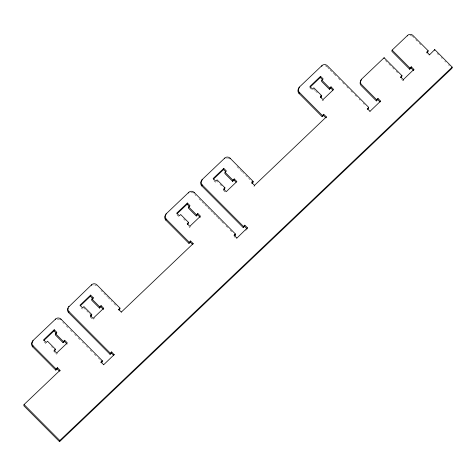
<?xml version="1.0" encoding="UTF-8"?>
<svg xmlns="http://www.w3.org/2000/svg" width="476" height="476" viewBox="0 0 476 476"><rect width="100%" height="100%" fill="white"/><g stroke="black" fill="none" stroke-linecap="round" stroke-linejoin="round"><path stroke-width="0.36" stroke-dasharray="2.38 1.78" d="M254.238 186.205L254.172 186.497L253.845 186.17M327.042 66.628L326.994 66.848A3.737 3.647 12.6 0 0 323.597 65.789M413.674 37.628L412.728 36.313M402.494 80.26L402.982 80.753L403.083 80.313M57.459 353.192L56.394 354.209L53.776 351.574M94.92 317.546L92.79 319.575L90.172 316.939M190.62 226.487L189.555 227.498L188.508 226.445M323.787 99.776L322.722 100.787L321.675 99.734M245.586 230.521L247.181 229.004M402.982 80.753L403.648 80.117M437.063 53.348L438.604 54.895M441.169 57.477L442.192 58.506M444.757 61.089L445.78 62.118M448.344 64.7L449.374 65.736M415.709 39.675L417.226 41.204M419.261 43.251L420.784 44.78M426.883 53.526L427.21 53.859M428.025 54.681L428.352 55.008M385.387 60.434L388.446 63.51M388.952 64.028L392.016 67.104M392.522 67.616L394.051 69.157M396.091 71.21L397.621 72.751M401.351 79.105L401.673 79.438M327.512 67.366L329.582 69.454M330.1 69.972L333.724 73.619M334.241 74.143L336.312 76.225M338.382 78.308L340.453 80.396M342.524 82.479L344.594 84.561M346.665 86.644L348.218 88.209M350.806 90.815L352.359 92.38M354.947 94.98L356.5 96.545M359.088 99.151L360.124 100.192M363.23 103.322L364.265 104.363M313.589 88.988L315.16 90.571M315.683 91.094L318.295 93.73M309.638 87.626L312.256 90.256M237 166.612L240.856 170.485M241.338 170.973L242.296 171.943M242.778 172.425L243.742 173.395M245.67 175.335L250.001 179.69M216.824 181.064L217.871 182.118M219.96 184.224L222.054 186.33M213.92 180.755L215.491 182.332M223.339 190.233L225.957 192.863M194.862 194.601L195.898 195.642M199.004 198.766L212.986 212.837M213.504 213.355L217.127 217.002M217.645 217.526L221.269 221.173M221.786 221.691L223.857 223.78M225.927 225.862L227.998 227.945M230.069 230.027L232.139 232.115M234.733 237.328L235.061 237.661M183.563 218.859L185.134 220.442M177.001 214.86L179.095 216.967M100.954 290.414L102.394 291.871M103.839 293.323L107.689 297.197M108.171 297.684L109.617 299.136M111.063 300.588L112.021 301.558M113.948 303.498L116.834 306.401M83.657 307.776L89.94 314.095M81.283 307.99L82.33 309.043M62.737 322.353L63.772 323.394M66.36 326L67.913 327.559M70.502 330.165L72.054 331.73M74.643 334.336L76.196 335.895M78.266 337.984L79.819 339.543M82.407 342.149L83.443 343.19M86.549 346.32L87.584 347.361M90.172 349.967L91.725 351.526M94.313 354.132L95.866 355.697M98.461 358.303L99.496 359.344M51.45 346.623L52.491 347.676M44.363 342.095L45.928 343.678M190.811 192.453A3.737 3.647 12.6 0 1 193.31 193.119M57.269 319.212A3.737 3.647 12.6 0 1 60.143 319.83M92.856 285.088A3.737 3.647 12.6 0 1 93.225 284.999M94.754 285.029A3.737 3.647 12.6 0 1 96.372 285.826M226.017 158.377A3.737 3.647 12.6 0 1 226.386 158.288M227.54 158.252A3.737 3.647 12.6 0 1 228.635 158.556M410.032 35.486A3.737 3.647 12.6 0 1 412.662 36.61"/><path stroke-width="0.71" d="M32.779 341.56L33.011 340.536L55.65 318.991A3.737 3.647 12.6 0 1 60.928 319.093L102.346 360.772L102.084 361.95L101.168 362.819M59.851 371.054L60.018 370.322L57.4 367.686L57.138 368.864L55.805 370.132L32.701 346.873L32.963 345.701A3.737 3.647 12.6 0 1 33.011 340.536M60.018 370.322L24.062 404.535L23.8 405.707L59.548 441.686L451.938 68.312L452.2 67.14L434.761 49.587L429.37 54.954M55.502 319.652L55.65 318.991M43.846 340.536L53.966 330.909L54.228 329.731L56.846 332.367L55.513 333.634L55.252 334.807L63.1 342.708L64.433 341.441L64.694 340.263L67.306 342.898L56.656 353.031L54.038 350.401L55.371 349.134L47.523 341.232L46.19 342.5L43.578 339.87L54.228 329.731M60.815 319.604L60.928 319.093M55.371 349.134L55.109 350.306L54.222 351.151M68.865 306.764L91.6 284.779A3.737 3.647 12.6 0 1 96.884 284.88L119.988 308.133L119.726 309.311L118.893 310.102M55.805 370.132L56.067 368.954L57.4 367.686M114.216 354.834L111.664 351.907L111.402 353.079L110.069 354.346L68.657 312.667L68.919 311.488A3.737 3.647 12.6 0 1 68.966 306.324M63.1 342.708L63.362 341.53L64.694 340.263M91.469 285.368L91.6 284.779M90.363 296.274L90.63 295.096L93.242 297.732L92.981 298.904L90.363 296.274L80.242 305.901M59.548 441.686L59.809 440.514L452.2 67.14M93.242 297.732L91.91 298.999L91.648 300.172L99.496 308.073L100.829 306.806L101.091 305.628L103.709 308.264L103.447 309.436M90.618 316.516L91.505 315.671L91.767 314.499L83.925 306.603L82.592 307.871L79.974 305.235L90.63 295.096M99.496 308.073L99.758 306.895L101.091 305.628M100.912 362.48L102.346 360.772M103.595 364.818L114.282 354.537M118.625 309.549L119.988 308.133M110.069 354.346L110.337 353.174L111.664 351.907M121.237 312.179L193.179 243.611L190.567 240.981L189.234 242.248L188.972 243.42L165.862 220.168A3.737 3.647 12.6 0 1 165.47 215.503M166.041 214.414L166.172 213.825L188.811 192.286A3.737 3.647 12.6 0 1 194.089 192.381L235.507 234.067L235.245 235.239L234.412 236.031M165.862 220.168L166.124 218.99A3.737 3.647 12.6 0 1 166.172 213.825M188.645 193.018L188.811 192.286M177.012 213.825L187.127 204.198L187.395 203.026L190.007 205.656L188.674 206.923L188.413 208.095L196.261 215.997L197.594 214.73L197.855 213.551L200.473 216.187L189.817 226.32L187.205 223.69L188.538 222.423L180.69 214.527L179.357 215.795L176.739 213.159L187.395 203.026M193.976 192.899L194.089 192.381M188.538 222.423L188.27 223.601L187.383 224.44M201.895 180.642L202.127 179.613L224.767 158.074A3.737 3.647 12.6 0 1 230.045 158.169L253.149 181.427L252.887 182.6L252.054 183.391M247.347 228.266L247.443 227.825L244.831 225.196L244.569 226.368L243.236 227.635L201.818 185.955L202.08 184.777A3.737 3.647 12.6 0 1 202.127 179.613M188.972 243.42L190.299 242.153L190.567 240.981M196.261 215.997L196.523 214.819L197.855 213.551M193.095 243.98L193.179 243.611M224.618 158.734L224.767 158.074M213.409 179.196L223.53 169.563L223.791 168.391L226.409 171.021L225.077 172.288L224.815 173.466L232.663 181.362L233.99 180.095L234.251 178.922L236.87 181.552L226.219 191.691L223.601 189.055L224.934 187.788L217.086 179.892L215.753 181.16L213.141 178.524L223.791 168.391M229.914 158.758L230.045 158.169M224.934 187.788L224.672 188.966L223.78 189.811M232.663 181.362L232.925 180.184L234.251 178.922M234.061 235.846L235.507 234.067M236.727 238.256L247.443 227.825M251.756 182.986L253.149 181.427M243.236 227.635L243.498 226.463L244.831 225.196M254.404 185.473L326.346 116.9L323.728 114.27L322.395 115.537L322.133 116.709L299.029 93.457A3.737 3.647 12.6 0 1 298.636 88.792M299.077 88.292L299.339 87.114L321.972 65.575A3.737 3.647 12.6 0 1 327.256 65.67L368.674 107.356L368.406 108.528L367.656 109.242M299.029 93.457L299.291 92.279A3.737 3.647 12.6 0 1 299.339 87.114M321.794 66.384L321.972 65.575M310.173 87.12L320.294 77.487L320.556 76.315L323.174 78.945L321.841 80.212L321.58 81.39L329.428 89.286L330.755 88.018L331.022 86.846L333.634 89.476L322.984 99.615L320.366 96.979L321.699 95.712L313.851 87.816L312.518 89.083L309.906 86.448L320.556 76.315M320.55 97.735L321.437 96.89L321.699 95.712M322.133 116.709L323.466 115.442L323.728 114.27M329.428 89.286L329.69 88.114L331.022 86.846M326.149 117.78L326.346 116.9M361.266 80.212L361.48 79.26L384.12 57.721L401.964 75.678L401.696 76.85L401.036 77.487M367.24 109.064L368.674 107.356M369.923 111.402L380.61 101.12L377.992 98.484L376.659 99.752L376.397 100.93L361.141 85.573A3.737 3.647 12.6 0 1 360.992 80.67M383.989 58.31L384.12 57.721M376.397 100.93L377.73 99.662L377.992 98.484M380.491 101.632L380.61 101.12M427.222 52.568L427.888 51.932L428.15 50.759L412.924 35.432A3.737 3.647 12.6 0 0 407.646 35.337L392.111 50.117L391.843 51.289L409.687 69.252L411.02 67.985L411.282 66.807L413.9 69.442L413.733 70.174M407.515 35.92L407.646 35.337M400.548 77.314L401.964 75.678M403.214 79.724L413.9 69.442M409.687 69.252L409.949 68.074L411.282 66.807M426.734 52.39L428.15 50.759M434.612 50.248L434.761 49.587M91.767 314.499L90.44 315.767L93.052 318.396L103.709 308.264M426.817 52.027L429.435 54.657M411.02 67.985L413.471 70.448M392.111 50.117L409.949 68.074M400.631 76.945L403.243 79.575M377.73 99.662L380.021 101.965M376.659 99.752L361.403 84.401A3.737 3.647 12.6 0 1 361.48 79.26M367.341 108.623L369.953 111.253M320.294 77.487L322.389 79.593M330.755 88.018L332.849 90.125M321.841 80.212L329.69 88.114M320.39 95.837L321.437 96.89M323.466 115.442L325.757 117.745M299.291 92.279L322.395 115.537M251.923 181.63L252.887 182.6M251.822 182.695L254.434 185.325M223.53 169.563L225.624 171.669M233.99 180.095L236.084 182.201M225.077 172.288L232.925 180.184M244.569 226.368L246.854 228.67M202.08 184.777L243.498 226.463M234.21 234.198L235.245 235.239M234.174 235.334L236.792 237.964M187.127 204.198L189.745 206.828M197.594 214.73L200.212 217.359M188.674 206.923L196.523 214.819M190.299 242.153L192.59 244.456M166.124 218.99L189.234 242.248M118.655 309.4L121.273 312.036M100.829 306.806L102.923 308.912M91.91 298.999L99.758 306.895M90.458 314.618L91.505 315.671M111.402 353.079L113.693 355.382M68.919 311.488L110.337 353.174M101.049 360.909L102.084 361.95M101.013 362.04L103.631 364.675M53.966 330.909L56.584 333.539M64.433 341.441L67.045 344.071M55.513 333.634L63.362 341.53M57.138 368.864L59.262 371M32.963 345.701L56.067 368.954M24.062 404.535L59.809 440.514M32.701 346.873A3.737 3.647 12.6 0 1 32.517 341.947M68.657 312.667A3.737 3.647 12.6 0 1 68.258 308.002M201.818 185.955A3.737 3.647 12.6 0 1 201.64 181.029"/></g></svg>
